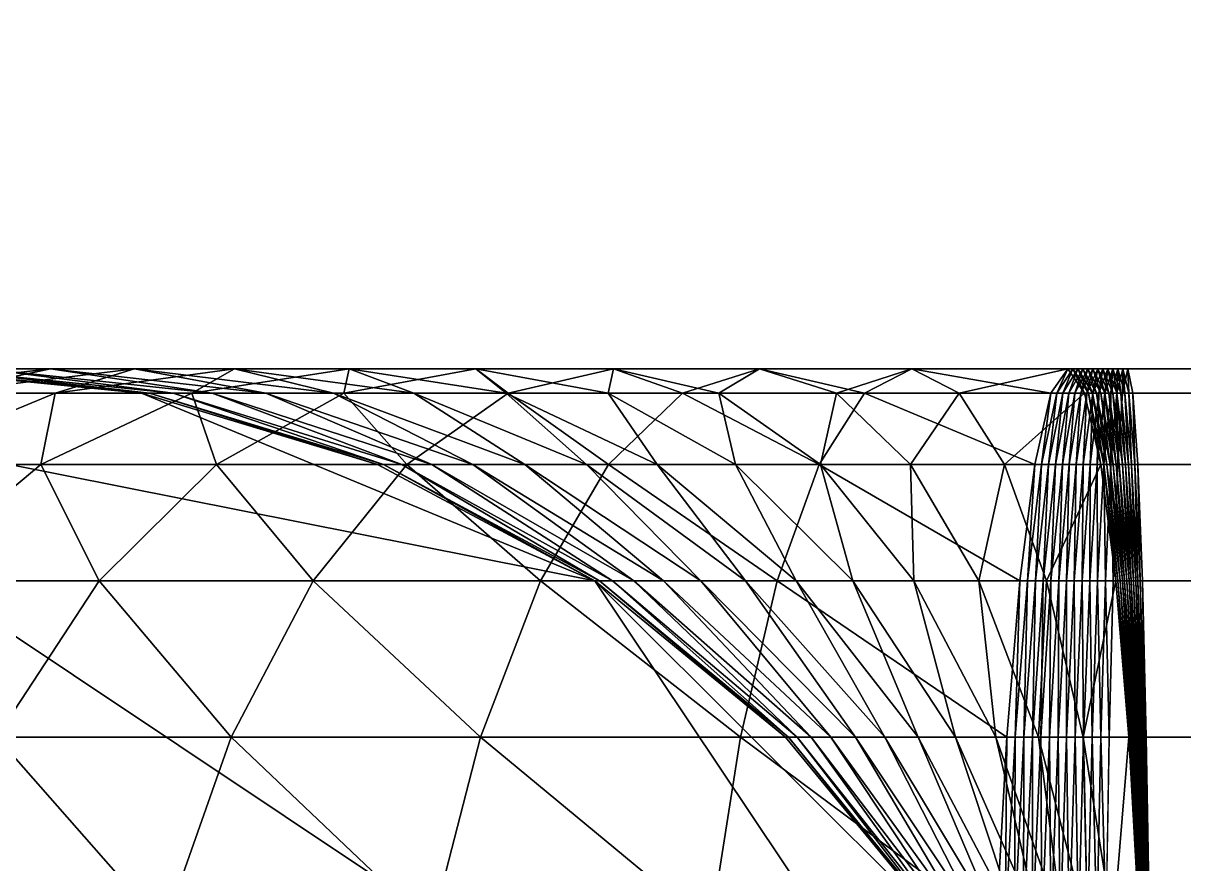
# Model space of a CAD drawing. Extents: x -0.52 to 0.91, y -0.5 to 0.5.
# Drawn here: x -0.44748 to -0.42441, y 0.01516 to 0.03187 of the extents above; entities that cross this region are included whole.
import ezdxf

# ---------------------------------------------------------------- set-up
doc = ezdxf.new("R2010")
doc.units = 0

msp = doc.modelspace()

# ---------------------------------------------------------------- linework, layer by layer
for points in [[(-0.5, 0.5), (0.5, 0.5), (0.5, -0.5)], [(-0.5, 0.5), (0.5, -0.5), (-0.5, -0.5)], [(0.5, 0.5), (-0.5, 0.5), (-0.5, -0.5)], [(0.5, 0.5), (-0.5, -0.5), (0.5, -0.5)], [(-0.5, 0.5, 1.96), (0.5, 0.5, 1.96), (0.5, -0.5, 1.96)], [(-0.5, 0.5, 1.96), (0.5, -0.5, 1.96), (-0.5, -0.5, 1.96)], [(0.5, 0.5, 2), (-0.5, 0.5, 2), (-0.5, -0.5, 2)], [(0.5, 0.5, 2), (-0.5, -0.5, 2), (0.5, -0.5, 2)], [(-0.454877, 0.02452, 0.1), (-0.45, 0.025, 0.1), (-0.445123, 0.02452, 0.1)], [(-0.448258, 0.025, 1.909169), (-0.451209, 0.02452, 1.914343), (-0.446931, 0.025, 1.912002)], [(-0.446931, 0.025, 1.912002), (-0.451209, 0.02452, 1.914343), (-0.449213, 0.02452, 1.917503)], [(-0.45, 0.025, 0.1), (-0.45, 0.025, 1.9), (-0.445123, 0.02452, 1.9)], [(-0.45, 0.025, 0.1), (-0.445123, 0.02452, 1.9), (-0.445123, 0.02452, 0.1)], [(-0.445123, 0.02452, 1.9), (-0.45, 0.025, 1.9), (-0.449804, 0.025, 1.903121)], [(-0.445123, 0.02452, 1.9), (-0.449804, 0.025, 1.903121), (-0.444965, 0.02452, 1.902512)], [(-0.444965, 0.02452, 1.902512), (-0.449804, 0.025, 1.903121), (-0.449221, 0.025, 1.906194)], [(-0.444965, 0.02452, 1.902512), (-0.449221, 0.025, 1.906194), (-0.444495, 0.02452, 1.904985)], [(-0.444495, 0.02452, 1.904985), (-0.449221, 0.025, 1.906194), (-0.448258, 0.025, 1.909169)], [(-0.446931, 0.025, 1.912002), (-0.449213, 0.02452, 1.917503), (-0.445261, 0.025, 1.914646)], [(-0.445261, 0.025, 1.914646), (-0.449213, 0.02452, 1.917503), (-0.446839, 0.02452, 1.920389)], [(-0.444495, 0.02452, 1.904985), (-0.448258, 0.025, 1.909169), (-0.44372, 0.02452, 1.907381)], [(-0.44372, 0.02452, 1.907381), (-0.448258, 0.025, 1.909169), (-0.446931, 0.025, 1.912002)], [(-0.44372, 0.02452, 1.907381), (-0.446931, 0.025, 1.912002), (-0.442652, 0.02452, 1.90966)], [(-0.442652, 0.02452, 1.90966), (-0.446931, 0.025, 1.912002), (-0.445261, 0.025, 1.914646)], [(-0.445261, 0.025, 1.914646), (-0.446839, 0.02452, 1.920389), (-0.443274, 0.025, 1.917061)], [(-0.443274, 0.025, 1.917061), (-0.446839, 0.02452, 1.920389), (-0.444122, 0.02452, 1.922956)], [(-0.442652, 0.02452, 1.90966), (-0.445261, 0.025, 1.914646), (-0.441308, 0.02452, 1.911788)], [(-0.441308, 0.02452, 1.911788), (-0.445261, 0.025, 1.914646), (-0.443274, 0.025, 1.917061)], [(-0.443274, 0.025, 1.917061), (-0.444122, 0.02452, 1.922956), (-0.441, 0.025, 1.919209)], [(-0.441, 0.025, 1.919209), (-0.444122, 0.02452, 1.922956), (-0.441106, 0.02452, 1.925164)], [(-0.441308, 0.02452, 1.911788), (-0.443274, 0.025, 1.917061), (-0.439709, 0.02452, 1.913733)], [(-0.439709, 0.02452, 1.913733), (-0.443274, 0.025, 1.917061), (-0.441, 0.025, 1.919209)], [(-0.441, 0.025, 1.919209), (-0.441106, 0.02452, 1.925164), (-0.438477, 0.025, 1.921056)], [(-0.438477, 0.025, 1.921056), (-0.441106, 0.02452, 1.925164), (-0.437838, 0.02452, 1.926978)], [(-0.439709, 0.02452, 1.913733), (-0.441, 0.025, 1.919209), (-0.437879, 0.02452, 1.915462)], [(-0.437879, 0.02452, 1.915462), (-0.441, 0.025, 1.919209), (-0.438477, 0.025, 1.921056)], [(-0.437879, 0.02452, 1.915462), (-0.438477, 0.025, 1.921056), (-0.435848, 0.02452, 1.916949)], [(-0.438477, 0.025, 1.921056), (-0.437838, 0.02452, 1.926978), (-0.435742, 0.025, 1.922574)], [(-0.435848, 0.02452, 1.916949), (-0.438477, 0.025, 1.921056), (-0.435742, 0.025, 1.922574)], [(-0.435742, 0.025, 1.922574), (-0.437838, 0.02452, 1.926978), (-0.434369, 0.02452, 1.92837)], [(-0.435848, 0.02452, 1.916949), (-0.435742, 0.025, 1.922574), (-0.433647, 0.02452, 1.91817)], [(-0.435742, 0.025, 1.922574), (-0.434369, 0.02452, 1.92837), (-0.43284, 0.025, 1.923739)], [(-0.433647, 0.02452, 1.91817), (-0.435742, 0.025, 1.922574), (-0.43284, 0.025, 1.923739)], [(-0.43284, 0.025, 1.923739), (-0.434369, 0.02452, 1.92837), (-0.430754, 0.02452, 1.929318)], [(-0.433647, 0.02452, 1.91817), (-0.43284, 0.025, 1.923739), (-0.43131, 0.02452, 1.919108)], [(-0.43131, 0.02452, 1.919108), (-0.43284, 0.025, 1.923739), (-0.429815, 0.025, 1.924532)], [(-0.43284, 0.025, 1.923739), (-0.430754, 0.02452, 1.929318), (-0.429815, 0.025, 1.924532)], [(-0.43131, 0.02452, 1.919108), (-0.429815, 0.025, 1.924532), (-0.428875, 0.02452, 1.919746)], [(-0.429815, 0.025, 1.924532), (-0.430754, 0.02452, 1.929318), (-0.427048, 0.02452, 1.929807)], [(-0.428875, 0.02452, 1.919746), (-0.429815, 0.025, 1.924532), (-0.426714, 0.025, 1.924941)], [(-0.429815, 0.025, 1.924532), (-0.427048, 0.02452, 1.929807), (-0.426714, 0.025, 1.924941)], [(-0.428875, 0.02452, 1.919746), (-0.426714, 0.025, 1.924941), (-0.42638, 0.02452, 1.920076)], [(-0.426714, 0.025, 1.924941), (-0.427048, 0.02452, 1.929807), (-0.42693, 0.02452, 1.929815)], [(-0.426714, 0.025, 1.924941), (-0.42693, 0.02452, 1.929815), (-0.426615, 0.025, 1.924948)], [(-0.426615, 0.025, 1.924948), (-0.42693, 0.02452, 1.929815), (-0.426811, 0.02452, 1.929822)], [(-0.426615, 0.025, 1.924948), (-0.426811, 0.02452, 1.929822), (-0.426515, 0.025, 1.924954)], [(-0.426515, 0.025, 1.924954), (-0.426811, 0.02452, 1.929822), (-0.426692, 0.02452, 1.929829)], [(-0.42638, 0.02452, 1.920076), (-0.426714, 0.025, 1.924941), (-0.426615, 0.025, 1.924948)], [(-0.426515, 0.025, 1.924954), (-0.426692, 0.02452, 1.929829), (-0.426416, 0.025, 1.92496)], [(-0.426416, 0.025, 1.92496), (-0.426692, 0.02452, 1.929829), (-0.426573, 0.02452, 1.929836)], [(-0.42638, 0.02452, 1.920076), (-0.426615, 0.025, 1.924948), (-0.4263, 0.02452, 1.920081)], [(-0.4263, 0.02452, 1.920081), (-0.426615, 0.025, 1.924948), (-0.426515, 0.025, 1.924954)], [(-0.426416, 0.025, 1.92496), (-0.426573, 0.02452, 1.929836), (-0.426317, 0.025, 1.924966)], [(-0.426317, 0.025, 1.924966), (-0.426573, 0.02452, 1.929836), (-0.426455, 0.02452, 1.929842)], [(-0.4263, 0.02452, 1.920081), (-0.426515, 0.025, 1.924954), (-0.42622, 0.02452, 1.920086)], [(-0.42622, 0.02452, 1.920086), (-0.426515, 0.025, 1.924954), (-0.426416, 0.025, 1.92496)], [(-0.426317, 0.025, 1.924966), (-0.426455, 0.02452, 1.929842), (-0.426217, 0.025, 1.924971)], [(-0.426217, 0.025, 1.924971), (-0.426455, 0.02452, 1.929842), (-0.426336, 0.02452, 1.929847)], [(-0.42622, 0.02452, 1.920086), (-0.426416, 0.025, 1.92496), (-0.42614, 0.02452, 1.920091)], [(-0.42614, 0.02452, 1.920091), (-0.426416, 0.025, 1.92496), (-0.426317, 0.025, 1.924966)], [(-0.426217, 0.025, 1.924971), (-0.426336, 0.02452, 1.929847), (-0.426118, 0.025, 1.924975)], [(-0.426118, 0.025, 1.924975), (-0.426336, 0.02452, 1.929847), (-0.426217, 0.02452, 1.929852)], [(-0.42614, 0.02452, 1.920091), (-0.426317, 0.025, 1.924966), (-0.42606, 0.02452, 1.920095)], [(-0.42606, 0.02452, 1.920095), (-0.426317, 0.025, 1.924966), (-0.426217, 0.025, 1.924971)], [(-0.42606, 0.02452, 1.920095), (-0.426217, 0.025, 1.924971), (-0.42598, 0.02452, 1.920099)], [(-0.42598, 0.02452, 1.920099), (-0.426217, 0.025, 1.924971), (-0.426118, 0.025, 1.924975)], [(-0.426118, 0.025, 1.924975), (-0.426217, 0.02452, 1.929852), (-0.426018, 0.025, 1.924979)], [(-0.426018, 0.025, 1.924979), (-0.426217, 0.02452, 1.929852), (-0.426098, 0.02452, 1.929857)], [(-0.42598, 0.02452, 1.920099), (-0.426118, 0.025, 1.924975), (-0.4259, 0.02452, 1.920103)], [(-0.4259, 0.02452, 1.920103), (-0.426118, 0.025, 1.924975), (-0.426018, 0.025, 1.924979)], [(-0.425919, 0.025, 1.924983), (-0.426098, 0.02452, 1.929857), (-0.425979, 0.02452, 1.929861)], [(-0.426018, 0.025, 1.924979), (-0.426098, 0.02452, 1.929857), (-0.425919, 0.025, 1.924983)], [(-0.4259, 0.02452, 1.920103), (-0.426018, 0.025, 1.924979), (-0.42582, 0.02452, 1.920106)], [(-0.42582, 0.02452, 1.920106), (-0.426018, 0.025, 1.924979), (-0.425919, 0.025, 1.924983)], [(-0.425919, 0.025, 1.924983), (-0.425979, 0.02452, 1.929861), (-0.425819, 0.025, 1.924987)], [(-0.425819, 0.025, 1.924987), (-0.425979, 0.02452, 1.929861), (-0.42586, 0.02452, 1.929864)], [(-0.42582, 0.02452, 1.920106), (-0.425919, 0.025, 1.924983), (-0.42574, 0.02452, 1.920109)], [(-0.42574, 0.02452, 1.920109), (-0.425919, 0.025, 1.924983), (-0.425819, 0.025, 1.924987)], [(-0.425819, 0.025, 1.924987), (-0.42586, 0.02452, 1.929864), (-0.42572, 0.025, 1.92499)], [(-0.42572, 0.025, 1.92499), (-0.42586, 0.02452, 1.929864), (-0.425741, 0.02452, 1.929868)], [(-0.42574, 0.02452, 1.920109), (-0.425819, 0.025, 1.924987), (-0.42566, 0.02452, 1.920112)], [(-0.42566, 0.02452, 1.920112), (-0.425819, 0.025, 1.924987), (-0.42572, 0.025, 1.92499)], [(-0.42572, 0.025, 1.92499), (-0.425741, 0.02452, 1.929868), (-0.42562, 0.025, 1.924993)], [(-0.42562, 0.025, 1.924993), (-0.425741, 0.02452, 1.929868), (-0.425623, 0.02452, 1.92987)], [(-0.42566, 0.02452, 1.920112), (-0.42572, 0.025, 1.92499), (-0.425579, 0.02452, 1.920115)], [(-0.425579, 0.02452, 1.920115), (-0.42572, 0.025, 1.92499), (-0.42562, 0.025, 1.924993)], [(-0.42562, 0.025, 1.924993), (-0.425623, 0.02452, 1.92987), (-0.425521, 0.025, 1.924995)], [(-0.425521, 0.025, 1.924995), (-0.425623, 0.02452, 1.92987), (0.445929, 0.02452, 1.92987)], [(-0.425499, 0.02452, 1.920117), (-0.42562, 0.025, 1.924993), (-0.425521, 0.025, 1.924995)], [(-0.425579, 0.02452, 1.920115), (-0.42562, 0.025, 1.924993), (-0.425499, 0.02452, 1.920117)], [(-0.425499, 0.02452, 1.920117), (-0.425521, 0.025, 1.924995), (-0.425419, 0.02452, 1.920119)], [(-0.425521, 0.025, 1.924995), (0.445929, 0.02452, 1.92987), (0.44603, 0.025, 1.924995)], [(-0.425419, 0.02452, 1.920119), (-0.425521, 0.025, 1.924995), (0.44603, 0.025, 1.924995)], [(-0.425419, 0.02452, 1.920119), (0.44603, 0.025, 1.924995), (0.446132, 0.02452, 1.920119)], [(-0.445123, -0.02452, 0.1), (-0.47452, -0.004877, 0.1), (-0.454877, 0.02452, 0.1)], [(-0.454877, 0.02452, 0.1), (-0.445123, 0.02452, 0.1), (-0.436111, 0.020787, 0.1)], [(-0.454877, 0.02452, 0.1), (-0.436111, 0.020787, 0.1), (-0.42548, 0.004877, 0.1)], [(-0.454877, 0.02452, 0.1), (-0.42548, 0.004877, 0.1), (-0.445123, -0.02452, 0.1)], [(-0.449213, 0.02452, 1.917503), (-0.450267, 0.023097, 1.92359), (-0.446839, 0.02452, 1.920389)], [(-0.446839, 0.02452, 1.920389), (-0.450267, 0.023097, 1.92359), (-0.447124, 0.023097, 1.92656)], [(-0.446839, 0.02452, 1.920389), (-0.447124, 0.023097, 1.92656), (-0.444122, 0.02452, 1.922956)], [(-0.444122, 0.02452, 1.922956), (-0.447124, 0.023097, 1.92656), (-0.443634, 0.023097, 1.929114)], [(-0.445123, 0.02452, 0.1), (-0.445123, 0.02452, 1.9), (-0.440433, 0.023097, 1.9)], [(-0.445123, 0.02452, 0.1), (-0.440433, 0.023097, 1.9), (-0.440433, 0.023097, 0.1)], [(-0.445123, 0.02452, 0.1), (-0.440433, 0.023097, 0.1), (-0.436111, 0.020787, 0.1)], [(-0.440433, 0.023097, 1.9), (-0.445123, 0.02452, 1.9), (-0.444965, 0.02452, 1.902512)], [(-0.440433, 0.023097, 1.9), (-0.444965, 0.02452, 1.902512), (-0.440312, 0.023097, 1.901927)], [(-0.440312, 0.023097, 1.901927), (-0.444965, 0.02452, 1.902512), (-0.444495, 0.02452, 1.904985)], [(-0.440312, 0.023097, 1.901927), (-0.444495, 0.02452, 1.904985), (-0.439952, 0.023097, 1.903824)], [(-0.439952, 0.023097, 1.903824), (-0.444495, 0.02452, 1.904985), (-0.44372, 0.02452, 1.907381)], [(-0.444122, 0.02452, 1.922956), (-0.443634, 0.023097, 1.929114), (-0.441106, 0.02452, 1.925164)], [(-0.439952, 0.023097, 1.903824), (-0.44372, 0.02452, 1.907381), (-0.439357, 0.023097, 1.905661)], [(-0.439357, 0.023097, 1.905661), (-0.44372, 0.02452, 1.907381), (-0.442652, 0.02452, 1.90966)], [(-0.441106, 0.02452, 1.925164), (-0.443634, 0.023097, 1.929114), (-0.439853, 0.023097, 1.931213)], [(-0.439357, 0.023097, 1.905661), (-0.442652, 0.02452, 1.90966), (-0.438538, 0.023097, 1.907409)], [(-0.438538, 0.023097, 1.907409), (-0.442652, 0.02452, 1.90966), (-0.441308, 0.02452, 1.911788)], [(-0.438538, 0.023097, 1.907409), (-0.441308, 0.02452, 1.911788), (-0.437507, 0.023097, 1.909041)], [(-0.437507, 0.023097, 1.909041), (-0.441308, 0.02452, 1.911788), (-0.439709, 0.02452, 1.913733)], [(-0.441106, 0.02452, 1.925164), (-0.439853, 0.023097, 1.931213), (-0.437838, 0.02452, 1.926978)], [(-0.437838, 0.02452, 1.926978), (-0.439853, 0.023097, 1.931213), (-0.43584, 0.023097, 1.932823)], [(-0.437507, 0.023097, 1.909041), (-0.439709, 0.02452, 1.913733), (-0.436281, 0.023097, 1.910532)], [(-0.436281, 0.023097, 1.910532), (-0.439709, 0.02452, 1.913733), (-0.437879, 0.02452, 1.915462)], [(-0.436281, 0.023097, 1.910532), (-0.437879, 0.02452, 1.915462), (-0.434877, 0.023097, 1.911858)], [(-0.434877, 0.023097, 1.911858), (-0.437879, 0.02452, 1.915462), (-0.435848, 0.02452, 1.916949)], [(-0.437838, 0.02452, 1.926978), (-0.43584, 0.023097, 1.932823), (-0.434369, 0.02452, 1.92837)], [(-0.434877, 0.023097, 1.911858), (-0.435848, 0.02452, 1.916949), (-0.433319, 0.023097, 1.912998)], [(-0.433319, 0.023097, 1.912998), (-0.435848, 0.02452, 1.916949), (-0.433647, 0.02452, 1.91817)], [(-0.434369, 0.02452, 1.92837), (-0.43584, 0.023097, 1.932823), (-0.431657, 0.023097, 1.93392)], [(-0.434369, 0.02452, 1.92837), (-0.431657, 0.023097, 1.93392), (-0.430754, 0.02452, 1.929318)], [(-0.433319, 0.023097, 1.912998), (-0.433647, 0.02452, 1.91817), (-0.431631, 0.023097, 1.913936)], [(-0.431631, 0.023097, 1.913936), (-0.433647, 0.02452, 1.91817), (-0.43131, 0.02452, 1.919108)], [(-0.430754, 0.02452, 1.929318), (-0.431657, 0.023097, 1.93392), (-0.42737, 0.023097, 1.934486)], [(-0.431631, 0.023097, 1.913936), (-0.43131, 0.02452, 1.919108), (-0.42984, 0.023097, 1.914654)], [(-0.42984, 0.023097, 1.914654), (-0.43131, 0.02452, 1.919108), (-0.428875, 0.02452, 1.919746)], [(-0.430754, 0.02452, 1.929318), (-0.42737, 0.023097, 1.934486), (-0.427048, 0.02452, 1.929807)], [(-0.42984, 0.023097, 1.914654), (-0.428875, 0.02452, 1.919746), (-0.427972, 0.023097, 1.915144)], [(-0.427972, 0.023097, 1.915144), (-0.428875, 0.02452, 1.919746), (-0.42638, 0.02452, 1.920076)], [(-0.427972, 0.023097, 1.915144), (-0.42638, 0.02452, 1.920076), (-0.426058, 0.023097, 1.915397)], [(-0.427048, 0.02452, 1.929807), (-0.42737, 0.023097, 1.934486), (-0.427233, 0.023097, 1.934495)], [(-0.427048, 0.02452, 1.929807), (-0.427233, 0.023097, 1.934495), (-0.42693, 0.02452, 1.929815)], [(-0.42693, 0.02452, 1.929815), (-0.427233, 0.023097, 1.934495), (-0.427095, 0.023097, 1.934504)], [(-0.42693, 0.02452, 1.929815), (-0.427095, 0.023097, 1.934504), (-0.426811, 0.02452, 1.929822)], [(-0.426811, 0.02452, 1.929822), (-0.427095, 0.023097, 1.934504), (-0.426958, 0.023097, 1.934512)], [(-0.426811, 0.02452, 1.929822), (-0.426958, 0.023097, 1.934512), (-0.426692, 0.02452, 1.929829)], [(-0.426692, 0.02452, 1.929829), (-0.426958, 0.023097, 1.934512), (-0.426821, 0.023097, 1.934519)], [(-0.426692, 0.02452, 1.929829), (-0.426821, 0.023097, 1.934519), (-0.426573, 0.02452, 1.929836)], [(-0.426573, 0.02452, 1.929836), (-0.426821, 0.023097, 1.934519), (-0.426683, 0.023097, 1.934526)], [(-0.426573, 0.02452, 1.929836), (-0.426683, 0.023097, 1.934526), (-0.426455, 0.02452, 1.929842)], [(-0.426455, 0.02452, 1.929842), (-0.426683, 0.023097, 1.934526), (-0.426546, 0.023097, 1.934533)], [(-0.426455, 0.02452, 1.929842), (-0.426546, 0.023097, 1.934533), (-0.426336, 0.02452, 1.929847)], [(-0.426336, 0.02452, 1.929847), (-0.426546, 0.023097, 1.934533), (-0.426408, 0.023097, 1.934539)], [(-0.426336, 0.02452, 1.929847), (-0.426408, 0.023097, 1.934539), (-0.426217, 0.02452, 1.929852)], [(-0.426217, 0.02452, 1.929852), (-0.426408, 0.023097, 1.934539), (-0.426271, 0.023097, 1.934544)], [(-0.426058, 0.023097, 1.915397), (-0.42638, 0.02452, 1.920076), (-0.4263, 0.02452, 1.920081)], [(-0.426058, 0.023097, 1.915397), (-0.4263, 0.02452, 1.920081), (-0.425997, 0.023097, 1.915401)], [(-0.425997, 0.023097, 1.915401), (-0.4263, 0.02452, 1.920081), (-0.42622, 0.02452, 1.920086)], [(-0.426217, 0.02452, 1.929852), (-0.426271, 0.023097, 1.934544), (-0.426098, 0.02452, 1.929857)], [(-0.426098, 0.02452, 1.929857), (-0.426271, 0.023097, 1.934544), (-0.426133, 0.023097, 1.934549)], [(-0.425997, 0.023097, 1.915401), (-0.42622, 0.02452, 1.920086), (-0.425935, 0.023097, 1.915405)], [(-0.425935, 0.023097, 1.915405), (-0.42622, 0.02452, 1.920086), (-0.42614, 0.02452, 1.920091)], [(-0.425935, 0.023097, 1.915405), (-0.42614, 0.02452, 1.920091), (-0.425874, 0.023097, 1.915408)], [(-0.425874, 0.023097, 1.915408), (-0.42614, 0.02452, 1.920091), (-0.42606, 0.02452, 1.920095)], [(-0.426098, 0.02452, 1.929857), (-0.426133, 0.023097, 1.934549), (-0.425979, 0.02452, 1.929861)], [(-0.425979, 0.02452, 1.929861), (-0.426133, 0.023097, 1.934549), (-0.425995, 0.023097, 1.934553)], [(-0.425874, 0.023097, 1.915408), (-0.42606, 0.02452, 1.920095), (-0.425813, 0.023097, 1.915411)], [(-0.425813, 0.023097, 1.915411), (-0.42606, 0.02452, 1.920095), (-0.42598, 0.02452, 1.920099)], [(-0.425979, 0.02452, 1.929861), (-0.425995, 0.023097, 1.934553), (-0.42586, 0.02452, 1.929864)], [(-0.42586, 0.02452, 1.929864), (-0.425995, 0.023097, 1.934553), (-0.425858, 0.023097, 1.934556)], [(-0.425813, 0.023097, 1.915411), (-0.42598, 0.02452, 1.920099), (-0.425751, 0.023097, 1.915415)], [(-0.425751, 0.023097, 1.915415), (-0.42598, 0.02452, 1.920099), (-0.4259, 0.02452, 1.920103)], [(-0.425751, 0.023097, 1.915415), (-0.4259, 0.02452, 1.920103), (-0.42569, 0.023097, 1.915417)], [(-0.42569, 0.023097, 1.915417), (-0.4259, 0.02452, 1.920103), (-0.42582, 0.02452, 1.920106)], [(-0.42586, 0.02452, 1.929864), (-0.425858, 0.023097, 1.934556), (-0.425741, 0.02452, 1.929868)], [(-0.425741, 0.02452, 1.929868), (-0.425858, 0.023097, 1.934556), (-0.42572, 0.023097, 1.93456)], [(-0.42569, 0.023097, 1.915417), (-0.42582, 0.02452, 1.920106), (-0.425629, 0.023097, 1.91542)], [(-0.425629, 0.023097, 1.91542), (-0.42582, 0.02452, 1.920106), (-0.42574, 0.02452, 1.920109)], [(-0.425741, 0.02452, 1.929868), (-0.42572, 0.023097, 1.93456), (-0.425623, 0.02452, 1.92987)], [(-0.425629, 0.023097, 1.91542), (-0.42574, 0.02452, 1.920109), (-0.425567, 0.023097, 1.915422)], [(-0.425567, 0.023097, 1.915422), (-0.42574, 0.02452, 1.920109), (-0.42566, 0.02452, 1.920112)], [(-0.425623, 0.02452, 1.92987), (-0.42572, 0.023097, 1.93456), (0.445831, 0.023097, 1.93456)], [(-0.425567, 0.023097, 1.915422), (-0.42566, 0.02452, 1.920112), (-0.425506, 0.023097, 1.915424)], [(-0.425506, 0.023097, 1.915424), (-0.42566, 0.02452, 1.920112), (-0.425579, 0.02452, 1.920115)], [(-0.425623, 0.02452, 1.92987), (0.445831, 0.023097, 1.93456), (0.445929, 0.02452, 1.92987)], [(-0.425506, 0.023097, 1.915424), (-0.425579, 0.02452, 1.920115), (-0.425444, 0.023097, 1.915426)], [(-0.425444, 0.023097, 1.915426), (-0.425579, 0.02452, 1.920115), (-0.425499, 0.02452, 1.920117)], [(-0.425444, 0.023097, 1.915426), (-0.425499, 0.02452, 1.920117), (-0.425383, 0.023097, 1.915428)], [(-0.425383, 0.023097, 1.915428), (-0.425499, 0.02452, 1.920117), (-0.425419, 0.02452, 1.920119)], [(-0.425321, 0.023097, 1.915429), (-0.425419, 0.02452, 1.920119), (0.446132, 0.02452, 1.920119)], [(-0.425383, 0.023097, 1.915428), (-0.425419, 0.02452, 1.920119), (-0.425321, 0.023097, 1.915429)], [(-0.425321, 0.023097, 1.915429), (0.446132, 0.02452, 1.920119), (0.44623, 0.023097, 1.915429)], [(-0.450267, 0.023097, 1.92359), (-0.44989, 0.020787, 1.929881), (-0.447124, 0.023097, 1.92656)], [(-0.447124, 0.023097, 1.92656), (-0.44989, 0.020787, 1.929881), (-0.445964, 0.020787, 1.932755)], [(-0.447124, 0.023097, 1.92656), (-0.445964, 0.020787, 1.932755), (-0.443634, 0.023097, 1.929114)], [(-0.443634, 0.023097, 1.929114), (-0.445964, 0.020787, 1.932755), (-0.441711, 0.020787, 1.935116)], [(-0.443634, 0.023097, 1.929114), (-0.441711, 0.020787, 1.935116), (-0.439853, 0.023097, 1.931213)], [(-0.439853, 0.023097, 1.931213), (-0.441711, 0.020787, 1.935116), (-0.437196, 0.020787, 1.936928)], [(-0.440433, 0.023097, 0.1), (-0.440433, 0.023097, 1.9), (-0.436111, 0.020787, 1.9)], [(-0.440433, 0.023097, 0.1), (-0.436111, 0.020787, 1.9), (-0.436111, 0.020787, 0.1)], [(-0.436111, 0.020787, 1.9), (-0.440433, 0.023097, 1.9), (-0.440312, 0.023097, 1.901927)], [(-0.436111, 0.020787, 1.9), (-0.440312, 0.023097, 1.901927), (-0.436024, 0.020787, 1.901387)], [(-0.436024, 0.020787, 1.901387), (-0.440312, 0.023097, 1.901927), (-0.439952, 0.023097, 1.903824)], [(-0.436024, 0.020787, 1.901387), (-0.439952, 0.023097, 1.903824), (-0.435764, 0.020787, 1.902753)], [(-0.435764, 0.020787, 1.902753), (-0.439952, 0.023097, 1.903824), (-0.439357, 0.023097, 1.905661)], [(-0.439853, 0.023097, 1.931213), (-0.437196, 0.020787, 1.936928), (-0.43584, 0.023097, 1.932823)], [(-0.435764, 0.020787, 1.902753), (-0.439357, 0.023097, 1.905661), (-0.435336, 0.020787, 1.904075)], [(-0.435336, 0.020787, 1.904075), (-0.439357, 0.023097, 1.905661), (-0.438538, 0.023097, 1.907409)], [(-0.435336, 0.020787, 1.904075), (-0.438538, 0.023097, 1.907409), (-0.434747, 0.020787, 1.905334)], [(-0.434747, 0.020787, 1.905334), (-0.438538, 0.023097, 1.907409), (-0.437507, 0.023097, 1.909041)], [(-0.434747, 0.020787, 1.905334), (-0.437507, 0.023097, 1.909041), (-0.434004, 0.020787, 1.906509)], [(-0.434004, 0.020787, 1.906509), (-0.437507, 0.023097, 1.909041), (-0.436281, 0.023097, 1.910532)], [(-0.43584, 0.023097, 1.932823), (-0.437196, 0.020787, 1.936928), (-0.43249, 0.020787, 1.938161)], [(-0.434004, 0.020787, 1.906509), (-0.436281, 0.023097, 1.910532), (-0.433121, 0.020787, 1.907583)], [(-0.433121, 0.020787, 1.907583), (-0.436281, 0.023097, 1.910532), (-0.434877, 0.023097, 1.911858)], [(-0.43584, 0.023097, 1.932823), (-0.43249, 0.020787, 1.938161), (-0.431657, 0.023097, 1.93392)], [(-0.433121, 0.020787, 1.907583), (-0.434877, 0.023097, 1.911858), (-0.432111, 0.020787, 1.908537)], [(-0.432111, 0.020787, 1.908537), (-0.434877, 0.023097, 1.911858), (-0.433319, 0.023097, 1.912998)], [(-0.432111, 0.020787, 1.908537), (-0.433319, 0.023097, 1.912998), (-0.430989, 0.020787, 1.909358)], [(-0.430989, 0.020787, 1.909358), (-0.433319, 0.023097, 1.912998), (-0.431631, 0.023097, 1.913936)], [(-0.431657, 0.023097, 1.93392), (-0.43249, 0.020787, 1.938161), (-0.427667, 0.020787, 1.938798)], [(-0.431657, 0.023097, 1.93392), (-0.427667, 0.020787, 1.938798), (-0.42737, 0.023097, 1.934486)], [(-0.430989, 0.020787, 1.909358), (-0.431631, 0.023097, 1.913936), (-0.429774, 0.020787, 1.910033)], [(-0.429774, 0.020787, 1.910033), (-0.431631, 0.023097, 1.913936), (-0.42984, 0.023097, 1.914654)], [(-0.429774, 0.020787, 1.910033), (-0.42984, 0.023097, 1.914654), (-0.428484, 0.020787, 1.91055)], [(-0.428484, 0.020787, 1.91055), (-0.42984, 0.023097, 1.914654), (-0.427972, 0.023097, 1.915144)], [(-0.428484, 0.020787, 1.91055), (-0.427972, 0.023097, 1.915144), (-0.427139, 0.020787, 1.910903)], [(-0.427139, 0.020787, 1.910903), (-0.427972, 0.023097, 1.915144), (-0.426058, 0.023097, 1.915397)], [(-0.42737, 0.023097, 1.934486), (-0.427667, 0.020787, 1.938798), (-0.427512, 0.020787, 1.938808)], [(-0.42737, 0.023097, 1.934486), (-0.427512, 0.020787, 1.938808), (-0.427233, 0.023097, 1.934495)], [(-0.427233, 0.023097, 1.934495), (-0.427512, 0.020787, 1.938808), (-0.427358, 0.020787, 1.938818)], [(-0.427233, 0.023097, 1.934495), (-0.427358, 0.020787, 1.938818), (-0.427095, 0.023097, 1.934504)], [(-0.427095, 0.023097, 1.934504), (-0.427358, 0.020787, 1.938818), (-0.427203, 0.020787, 1.938827)], [(-0.427095, 0.023097, 1.934504), (-0.427203, 0.020787, 1.938827), (-0.426958, 0.023097, 1.934512)], [(-0.426958, 0.023097, 1.934512), (-0.427203, 0.020787, 1.938827), (-0.427048, 0.020787, 1.938835)], [(-0.427139, 0.020787, 1.910903), (-0.426058, 0.023097, 1.915397), (-0.425761, 0.020787, 1.911085)], [(-0.426958, 0.023097, 1.934512), (-0.427048, 0.020787, 1.938835), (-0.426821, 0.023097, 1.934519)], [(-0.426821, 0.023097, 1.934519), (-0.427048, 0.020787, 1.938835), (-0.426894, 0.020787, 1.938843)], [(-0.426821, 0.023097, 1.934519), (-0.426894, 0.020787, 1.938843), (-0.426683, 0.023097, 1.934526)], [(-0.426683, 0.023097, 1.934526), (-0.426894, 0.020787, 1.938843), (-0.426739, 0.020787, 1.938851)], [(-0.426683, 0.023097, 1.934526), (-0.426739, 0.020787, 1.938851), (-0.426546, 0.023097, 1.934533)], [(-0.426546, 0.023097, 1.934533), (-0.426739, 0.020787, 1.938851), (-0.426584, 0.020787, 1.938857)], [(-0.426546, 0.023097, 1.934533), (-0.426584, 0.020787, 1.938857), (-0.426408, 0.023097, 1.934539)], [(-0.426408, 0.023097, 1.934539), (-0.426584, 0.020787, 1.938857), (-0.42643, 0.020787, 1.938863)], [(-0.426408, 0.023097, 1.934539), (-0.42643, 0.020787, 1.938863), (-0.426271, 0.023097, 1.934544)], [(-0.426271, 0.023097, 1.934544), (-0.42643, 0.020787, 1.938863), (-0.426275, 0.020787, 1.938869)], [(-0.426271, 0.023097, 1.934544), (-0.426275, 0.020787, 1.938869), (-0.426133, 0.023097, 1.934549)], [(-0.426133, 0.023097, 1.934549), (-0.426275, 0.020787, 1.938869), (-0.42612, 0.020787, 1.938874)], [(-0.426133, 0.023097, 1.934549), (-0.42612, 0.020787, 1.938874), (-0.425995, 0.023097, 1.934553)], [(-0.425995, 0.023097, 1.934553), (-0.42612, 0.020787, 1.938874), (-0.425965, 0.020787, 1.938878)], [(-0.425761, 0.020787, 1.911085), (-0.426058, 0.023097, 1.915397), (-0.425997, 0.023097, 1.915401)], [(-0.425761, 0.020787, 1.911085), (-0.425997, 0.023097, 1.915401), (-0.425717, 0.020787, 1.911088)], [(-0.425717, 0.020787, 1.911088), (-0.425997, 0.023097, 1.915401), (-0.425935, 0.023097, 1.915405)], [(-0.425995, 0.023097, 1.934553), (-0.425965, 0.020787, 1.938878), (-0.425858, 0.023097, 1.934556)], [(-0.425858, 0.023097, 1.934556), (-0.425965, 0.020787, 1.938878), (-0.425811, 0.020787, 1.938881)], [(-0.425717, 0.020787, 1.911088), (-0.425935, 0.023097, 1.915405), (-0.425673, 0.020787, 1.911091)], [(-0.425673, 0.020787, 1.911091), (-0.425935, 0.023097, 1.915405), (-0.425874, 0.023097, 1.915408)], [(-0.425673, 0.020787, 1.911091), (-0.425874, 0.023097, 1.915408), (-0.425629, 0.020787, 1.911093)], [(-0.425629, 0.020787, 1.911093), (-0.425874, 0.023097, 1.915408), (-0.425813, 0.023097, 1.915411)], [(-0.425858, 0.023097, 1.934556), (-0.425811, 0.020787, 1.938881), (-0.42572, 0.023097, 1.93456)], [(-0.425629, 0.020787, 1.911093), (-0.425813, 0.023097, 1.915411), (-0.425585, 0.020787, 1.911096)], [(-0.425585, 0.020787, 1.911096), (-0.425813, 0.023097, 1.915411), (-0.425751, 0.023097, 1.915415)], [(-0.42572, 0.023097, 1.93456), (-0.425811, 0.020787, 1.938881), (0.445741, 0.020787, 1.938881)], [(-0.425585, 0.020787, 1.911096), (-0.425751, 0.023097, 1.915415), (-0.425541, 0.020787, 1.911098)], [(-0.425541, 0.020787, 1.911098), (-0.425751, 0.023097, 1.915415), (-0.42569, 0.023097, 1.915417)], [(-0.42572, 0.023097, 1.93456), (0.445741, 0.020787, 1.938881), (0.445831, 0.023097, 1.93456)], [(-0.425541, 0.020787, 1.911098), (-0.42569, 0.023097, 1.915417), (-0.425496, 0.020787, 1.9111)], [(-0.425496, 0.020787, 1.9111), (-0.42569, 0.023097, 1.915417), (-0.425629, 0.023097, 1.91542)], [(-0.425496, 0.020787, 1.9111), (-0.425629, 0.023097, 1.91542), (-0.425452, 0.020787, 1.911102)], [(-0.425452, 0.020787, 1.911102), (-0.425629, 0.023097, 1.91542), (-0.425567, 0.023097, 1.915422)], [(-0.425452, 0.020787, 1.911102), (-0.425567, 0.023097, 1.915422), (-0.425408, 0.020787, 1.911103)], [(-0.425408, 0.020787, 1.911103), (-0.425567, 0.023097, 1.915422), (-0.425506, 0.023097, 1.915424)], [(-0.425408, 0.020787, 1.911103), (-0.425506, 0.023097, 1.915424), (-0.425364, 0.020787, 1.911105)], [(-0.425364, 0.020787, 1.911105), (-0.425506, 0.023097, 1.915424), (-0.425444, 0.023097, 1.915426)], [(-0.425364, 0.020787, 1.911105), (-0.425444, 0.023097, 1.915426), (-0.42532, 0.020787, 1.911106)], [(-0.42532, 0.020787, 1.911106), (-0.425444, 0.023097, 1.915426), (-0.425383, 0.023097, 1.915428)], [(-0.42532, 0.020787, 1.911106), (-0.425383, 0.023097, 1.915428), (-0.425275, 0.020787, 1.911108)], [(-0.425275, 0.020787, 1.911108), (-0.425383, 0.023097, 1.915428), (-0.425321, 0.023097, 1.915429)], [(-0.425275, 0.020787, 1.911108), (-0.425321, 0.023097, 1.915429), (-0.425231, 0.020787, 1.911109)], [(-0.425231, 0.020787, 1.911109), (-0.425321, 0.023097, 1.915429), (0.44623, 0.023097, 1.915429)], [(-0.425231, 0.020787, 1.911109), (0.44623, 0.023097, 1.915429), (0.44632, 0.020787, 1.911109)], [(-0.44989, 0.020787, 1.929881), (-0.448007, 0.017678, 1.935946), (-0.445964, 0.020787, 1.932755)], [(-0.445964, 0.020787, 1.932755), (-0.448007, 0.017678, 1.935946), (-0.443339, 0.017678, 1.938537)], [(-0.445964, 0.020787, 1.932755), (-0.443339, 0.017678, 1.938537), (-0.441711, 0.020787, 1.935116)], [(-0.441711, 0.020787, 1.935116), (-0.443339, 0.017678, 1.938537), (-0.438384, 0.017678, 1.940525)], [(-0.441711, 0.020787, 1.935116), (-0.438384, 0.017678, 1.940525), (-0.437196, 0.020787, 1.936928)], [(-0.437196, 0.020787, 1.936928), (-0.438384, 0.017678, 1.940525), (-0.433219, 0.017678, 1.941879)], [(-0.437196, 0.020787, 1.936928), (-0.433219, 0.017678, 1.941879), (-0.43249, 0.020787, 1.938161)], [(-0.436111, 0.020787, 0.1), (-0.436111, 0.020787, 1.9), (-0.432322, 0.017678, 1.9)], [(-0.436111, 0.020787, 0.1), (-0.432322, 0.017678, 1.9), (-0.432322, 0.017678, 0.1)], [(-0.436111, 0.020787, 0.1), (-0.432322, 0.017678, 0.1), (-0.429213, 0.013889, 0.1)], [(-0.436111, 0.020787, 0.1), (-0.429213, 0.013889, 0.1), (-0.42548, 0.004877, 0.1)], [(-0.432322, 0.017678, 1.9), (-0.436111, 0.020787, 1.9), (-0.436024, 0.020787, 1.901387)], [(-0.432322, 0.017678, 1.9), (-0.436024, 0.020787, 1.901387), (-0.432265, 0.017678, 1.900914)], [(-0.432265, 0.017678, 1.900914), (-0.436024, 0.020787, 1.901387), (-0.435764, 0.020787, 1.902753)], [(-0.432265, 0.017678, 1.900914), (-0.435764, 0.020787, 1.902753), (-0.432094, 0.017678, 1.901814)], [(-0.432094, 0.017678, 1.901814), (-0.435764, 0.020787, 1.902753), (-0.435336, 0.020787, 1.904075)], [(-0.432094, 0.017678, 1.901814), (-0.435336, 0.020787, 1.904075), (-0.431812, 0.017678, 1.902686)], [(-0.431812, 0.017678, 1.902686), (-0.435336, 0.020787, 1.904075), (-0.434747, 0.020787, 1.905334)], [(-0.431812, 0.017678, 1.902686), (-0.434747, 0.020787, 1.905334), (-0.431423, 0.017678, 1.903515)], [(-0.431423, 0.017678, 1.903515), (-0.434747, 0.020787, 1.905334), (-0.434004, 0.020787, 1.906509)], [(-0.431423, 0.017678, 1.903515), (-0.434004, 0.020787, 1.906509), (-0.430934, 0.017678, 1.90429)], [(-0.430934, 0.017678, 1.90429), (-0.434004, 0.020787, 1.906509), (-0.433121, 0.020787, 1.907583)], [(-0.43249, 0.020787, 1.938161), (-0.433219, 0.017678, 1.941879), (-0.427926, 0.017678, 1.942577)], [(-0.430934, 0.017678, 1.90429), (-0.433121, 0.020787, 1.907583), (-0.430352, 0.017678, 1.904997)], [(-0.430352, 0.017678, 1.904997), (-0.433121, 0.020787, 1.907583), (-0.432111, 0.020787, 1.908537)], [(-0.43249, 0.020787, 1.938161), (-0.427926, 0.017678, 1.942577), (-0.427667, 0.020787, 1.938798)], [(-0.430352, 0.017678, 1.904997), (-0.432111, 0.020787, 1.908537), (-0.429686, 0.017678, 1.905626)], [(-0.429686, 0.017678, 1.905626), (-0.432111, 0.020787, 1.908537), (-0.430989, 0.020787, 1.909358)], [(-0.429686, 0.017678, 1.905626), (-0.430989, 0.020787, 1.909358), (-0.428947, 0.017678, 1.906167)], [(-0.428947, 0.017678, 1.906167), (-0.430989, 0.020787, 1.909358), (-0.429774, 0.020787, 1.910033)], [(-0.428947, 0.017678, 1.906167), (-0.429774, 0.020787, 1.910033), (-0.428146, 0.017678, 1.906612)], [(-0.428146, 0.017678, 1.906612), (-0.429774, 0.020787, 1.910033), (-0.428484, 0.020787, 1.91055)], [(-0.428146, 0.017678, 1.906612), (-0.428484, 0.020787, 1.91055), (-0.427296, 0.017678, 1.906953)], [(-0.427296, 0.017678, 1.906953), (-0.428484, 0.020787, 1.91055), (-0.427139, 0.020787, 1.910903)], [(-0.427667, 0.020787, 1.938798), (-0.427926, 0.017678, 1.942577), (-0.427757, 0.017678, 1.942589)], [(-0.427667, 0.020787, 1.938798), (-0.427757, 0.017678, 1.942589), (-0.427512, 0.020787, 1.938808)], [(-0.427512, 0.020787, 1.938808), (-0.427757, 0.017678, 1.942589), (-0.427587, 0.017678, 1.942599)], [(-0.427512, 0.020787, 1.938808), (-0.427587, 0.017678, 1.942599), (-0.427358, 0.020787, 1.938818)], [(-0.427358, 0.020787, 1.938818), (-0.427587, 0.017678, 1.942599), (-0.427418, 0.017678, 1.942609)], [(-0.427358, 0.020787, 1.938818), (-0.427418, 0.017678, 1.942609), (-0.427203, 0.020787, 1.938827)], [(-0.427203, 0.020787, 1.938827), (-0.427418, 0.017678, 1.942609), (-0.427248, 0.017678, 1.942618)], [(-0.427296, 0.017678, 1.906953), (-0.427139, 0.020787, 1.910903), (-0.42641, 0.017678, 1.907185)], [(-0.427203, 0.020787, 1.938827), (-0.427248, 0.017678, 1.942618), (-0.427048, 0.020787, 1.938835)], [(-0.427048, 0.020787, 1.938835), (-0.427248, 0.017678, 1.942618), (-0.427078, 0.017678, 1.942627)], [(-0.42641, 0.017678, 1.907185), (-0.427139, 0.020787, 1.910903), (-0.425761, 0.020787, 1.911085)], [(-0.427048, 0.020787, 1.938835), (-0.427078, 0.017678, 1.942627), (-0.426894, 0.020787, 1.938843)], [(-0.426894, 0.020787, 1.938843), (-0.427078, 0.017678, 1.942627), (-0.426908, 0.017678, 1.942635)], [(-0.426894, 0.020787, 1.938843), (-0.426908, 0.017678, 1.942635), (-0.426739, 0.020787, 1.938851)], [(-0.426739, 0.020787, 1.938851), (-0.426908, 0.017678, 1.942635), (-0.426739, 0.017678, 1.942642)], [(-0.426584, 0.020787, 1.938857), (-0.426739, 0.017678, 1.942642), (-0.426569, 0.017678, 1.942648)], [(-0.426739, 0.020787, 1.938851), (-0.426739, 0.017678, 1.942642), (-0.426584, 0.020787, 1.938857)], [(-0.426584, 0.020787, 1.938857), (-0.426569, 0.017678, 1.942648), (-0.42643, 0.020787, 1.938863)], [(-0.42643, 0.020787, 1.938863), (-0.426569, 0.017678, 1.942648), (-0.426399, 0.017678, 1.942654)], [(-0.42643, 0.020787, 1.938863), (-0.426399, 0.017678, 1.942654), (-0.426275, 0.020787, 1.938869)], [(-0.42641, 0.017678, 1.907185), (-0.425761, 0.020787, 1.911085), (-0.425502, 0.017678, 1.907305)], [(-0.426275, 0.020787, 1.938869), (-0.426399, 0.017678, 1.942654), (-0.426229, 0.017678, 1.94266)], [(-0.426275, 0.020787, 1.938869), (-0.426229, 0.017678, 1.94266), (-0.42612, 0.020787, 1.938874)], [(-0.42612, 0.020787, 1.938874), (-0.426229, 0.017678, 1.94266), (-0.426059, 0.017678, 1.942664)], [(-0.42612, 0.020787, 1.938874), (-0.426059, 0.017678, 1.942664), (-0.425965, 0.020787, 1.938878)], [(-0.425965, 0.020787, 1.938878), (-0.426059, 0.017678, 1.942664), (-0.42589, 0.017678, 1.942668)], [(-0.425965, 0.020787, 1.938878), (-0.42589, 0.017678, 1.942668), (-0.425811, 0.020787, 1.938881)], [(-0.425811, 0.020787, 1.938881), (-0.42589, 0.017678, 1.942668), (0.445662, 0.017678, 1.942668)], [(-0.425811, 0.020787, 1.938881), (0.445662, 0.017678, 1.942668), (0.445741, 0.020787, 1.938881)], [(-0.425502, 0.017678, 1.907305), (-0.425761, 0.020787, 1.911085), (-0.425717, 0.020787, 1.911088)], [(-0.425502, 0.017678, 1.907305), (-0.425717, 0.020787, 1.911088), (-0.425473, 0.017678, 1.907307)], [(-0.425473, 0.017678, 1.907307), (-0.425717, 0.020787, 1.911088), (-0.425673, 0.020787, 1.911091)], [(-0.425473, 0.017678, 1.907307), (-0.425673, 0.020787, 1.911091), (-0.425444, 0.017678, 1.907309)], [(-0.425444, 0.017678, 1.907309), (-0.425673, 0.020787, 1.911091), (-0.425629, 0.020787, 1.911093)], [(-0.425444, 0.017678, 1.907309), (-0.425629, 0.020787, 1.911093), (-0.425415, 0.017678, 1.90731)], [(-0.425415, 0.017678, 1.90731), (-0.425629, 0.020787, 1.911093), (-0.425585, 0.020787, 1.911096)], [(-0.425415, 0.017678, 1.90731), (-0.425585, 0.020787, 1.911096), (-0.425386, 0.017678, 1.907312)], [(-0.425386, 0.017678, 1.907312), (-0.425585, 0.020787, 1.911096), (-0.425541, 0.020787, 1.911098)], [(-0.425386, 0.017678, 1.907312), (-0.425541, 0.020787, 1.911098), (-0.425356, 0.017678, 1.907314)], [(-0.425356, 0.017678, 1.907314), (-0.425541, 0.020787, 1.911098), (-0.425496, 0.020787, 1.9111)], [(-0.425356, 0.017678, 1.907314), (-0.425496, 0.020787, 1.9111), (-0.425327, 0.017678, 1.907315)], [(-0.425327, 0.017678, 1.907315), (-0.425496, 0.020787, 1.9111), (-0.425452, 0.020787, 1.911102)], [(-0.425327, 0.017678, 1.907315), (-0.425452, 0.020787, 1.911102), (-0.425298, 0.017678, 1.907316)], [(-0.425298, 0.017678, 1.907316), (-0.425452, 0.020787, 1.911102), (-0.425408, 0.020787, 1.911103)], [(-0.425298, 0.017678, 1.907316), (-0.425408, 0.020787, 1.911103), (-0.425269, 0.017678, 1.907317)], [(-0.425269, 0.017678, 1.907317), (-0.425408, 0.020787, 1.911103), (-0.425364, 0.020787, 1.911105)], [(-0.425269, 0.017678, 1.907317), (-0.425364, 0.020787, 1.911105), (-0.42524, 0.017678, 1.907318)], [(-0.42524, 0.017678, 1.907318), (-0.425364, 0.020787, 1.911105), (-0.42532, 0.020787, 1.911106)], [(-0.42524, 0.017678, 1.907318), (-0.42532, 0.020787, 1.911106), (-0.425211, 0.017678, 1.907319)], [(-0.425211, 0.017678, 1.907319), (-0.42532, 0.020787, 1.911106), (-0.425275, 0.020787, 1.911108)], [(-0.425211, 0.017678, 1.907319), (-0.425275, 0.020787, 1.911108), (-0.425182, 0.017678, 1.90732)], [(-0.425182, 0.017678, 1.90732), (-0.425275, 0.020787, 1.911108), (-0.425231, 0.020787, 1.911109)], [(-0.425182, 0.017678, 1.90732), (-0.425231, 0.020787, 1.911109), (-0.425153, 0.017678, 1.90732)], [(-0.425153, 0.017678, 1.90732), (-0.425231, 0.020787, 1.911109), (0.44632, 0.020787, 1.911109)], [(-0.425153, 0.017678, 1.90732), (0.44632, 0.020787, 1.911109), (0.446399, 0.017678, 1.90732)], [(-0.448007, 0.017678, 1.935946), (-0.449683, 0.013889, 1.938564), (-0.444675, 0.013889, 1.941344)], [(-0.448007, 0.017678, 1.935946), (-0.444675, 0.013889, 1.941344), (-0.443339, 0.017678, 1.938537)], [(-0.443339, 0.017678, 1.938537), (-0.444675, 0.013889, 1.941344), (-0.439359, 0.013889, 1.943477)], [(-0.443339, 0.017678, 1.938537), (-0.439359, 0.013889, 1.943477), (-0.438384, 0.017678, 1.940525)], [(-0.438384, 0.017678, 1.940525), (-0.439359, 0.013889, 1.943477), (-0.433818, 0.013889, 1.94493)], [(-0.438384, 0.017678, 1.940525), (-0.433818, 0.013889, 1.94493), (-0.433219, 0.017678, 1.941879)], [(-0.433219, 0.017678, 1.941879), (-0.433818, 0.013889, 1.94493), (-0.42814, 0.013889, 1.945679)], [(-0.433219, 0.017678, 1.941879), (-0.42814, 0.013889, 1.945679), (-0.427926, 0.017678, 1.942577)], [(-0.432322, 0.017678, 0.1), (-0.432322, 0.017678, 1.9), (-0.429213, 0.013889, 1.9)], [(-0.432322, 0.017678, 0.1), (-0.429213, 0.013889, 1.9), (-0.429213, 0.013889, 0.1)], [(-0.429213, 0.013889, 1.9), (-0.432322, 0.017678, 1.9), (-0.432265, 0.017678, 1.900914)], [(-0.429213, 0.013889, 1.9), (-0.432265, 0.017678, 1.900914), (-0.42918, 0.013889, 1.900526)], [(-0.42918, 0.013889, 1.900526), (-0.432265, 0.017678, 1.900914), (-0.432094, 0.017678, 1.901814)], [(-0.42918, 0.013889, 1.900526), (-0.432094, 0.017678, 1.901814), (-0.429082, 0.013889, 1.901044)], [(-0.429082, 0.013889, 1.901044), (-0.432094, 0.017678, 1.901814), (-0.431812, 0.017678, 1.902686)], [(-0.429082, 0.013889, 1.901044), (-0.431812, 0.017678, 1.902686), (-0.42892, 0.013889, 1.901545)], [(-0.42892, 0.013889, 1.901545), (-0.431812, 0.017678, 1.902686), (-0.431423, 0.017678, 1.903515)], [(-0.42892, 0.013889, 1.901545), (-0.431423, 0.017678, 1.903515), (-0.428696, 0.013889, 1.902023)], [(-0.428696, 0.013889, 1.902023), (-0.431423, 0.017678, 1.903515), (-0.430934, 0.017678, 1.90429)], [(-0.428696, 0.013889, 1.902023), (-0.430934, 0.017678, 1.90429), (-0.428414, 0.013889, 1.902468)], [(-0.428414, 0.013889, 1.902468), (-0.430934, 0.017678, 1.90429), (-0.430352, 0.017678, 1.904997)], [(-0.428414, 0.013889, 1.902468), (-0.430352, 0.017678, 1.904997), (-0.42808, 0.013889, 1.902875)], [(-0.42808, 0.013889, 1.902875), (-0.430352, 0.017678, 1.904997), (-0.429686, 0.017678, 1.905626)], [(-0.42808, 0.013889, 1.902875), (-0.429686, 0.017678, 1.905626), (-0.427696, 0.013889, 1.903237)], [(-0.427696, 0.013889, 1.903237), (-0.429686, 0.017678, 1.905626), (-0.428947, 0.017678, 1.906167)], [(-0.427696, 0.013889, 1.903237), (-0.428947, 0.017678, 1.906167), (-0.427271, 0.013889, 1.903549)], [(-0.427271, 0.013889, 1.903549), (-0.428947, 0.017678, 1.906167), (-0.428146, 0.017678, 1.906612)], [(-0.427271, 0.013889, 1.903549), (-0.428146, 0.017678, 1.906612), (-0.42681, 0.013889, 1.903805)], [(-0.42681, 0.013889, 1.903805), (-0.428146, 0.017678, 1.906612), (-0.427296, 0.017678, 1.906953)], [(-0.427926, 0.017678, 1.942577), (-0.42814, 0.013889, 1.945679), (-0.427958, 0.013889, 1.945691)], [(-0.427926, 0.017678, 1.942577), (-0.427958, 0.013889, 1.945691), (-0.427757, 0.017678, 1.942589)], [(-0.427757, 0.017678, 1.942589), (-0.427958, 0.013889, 1.945691), (-0.427776, 0.013889, 1.945703)], [(-0.427757, 0.017678, 1.942589), (-0.427776, 0.013889, 1.945703), (-0.427587, 0.017678, 1.942599)], [(-0.427587, 0.017678, 1.942599), (-0.427776, 0.013889, 1.945703), (-0.427594, 0.013889, 1.945713)], [(-0.427587, 0.017678, 1.942599), (-0.427594, 0.013889, 1.945713), (-0.427418, 0.017678, 1.942609)], [(-0.427418, 0.017678, 1.942609), (-0.427594, 0.013889, 1.945713), (-0.427412, 0.013889, 1.945723)], [(-0.427418, 0.017678, 1.942609), (-0.427412, 0.013889, 1.945723), (-0.427248, 0.017678, 1.942618)], [(-0.427248, 0.017678, 1.942618), (-0.427412, 0.013889, 1.945723), (-0.42723, 0.013889, 1.945733)], [(-0.42681, 0.013889, 1.903805), (-0.427296, 0.017678, 1.906953), (-0.426321, 0.013889, 1.904001)], [(-0.426321, 0.013889, 1.904001), (-0.427296, 0.017678, 1.906953), (-0.42641, 0.017678, 1.907185)], [(-0.427248, 0.017678, 1.942618), (-0.42723, 0.013889, 1.945733), (-0.427078, 0.017678, 1.942627)], [(-0.427078, 0.017678, 1.942627), (-0.42723, 0.013889, 1.945733), (-0.427048, 0.013889, 1.945741)], [(-0.427078, 0.017678, 1.942627), (-0.427048, 0.013889, 1.945741), (-0.426908, 0.017678, 1.942635)], [(-0.426908, 0.017678, 1.942635), (-0.427048, 0.013889, 1.945741), (-0.426865, 0.013889, 1.945749)], [(-0.426908, 0.017678, 1.942635), (-0.426865, 0.013889, 1.945749), (-0.426739, 0.017678, 1.942642)], [(-0.426739, 0.017678, 1.942642), (-0.426865, 0.013889, 1.945749), (-0.426683, 0.013889, 1.945756)], [(-0.426739, 0.017678, 1.942642), (-0.426683, 0.013889, 1.945756), (-0.426569, 0.017678, 1.942648)], [(-0.426569, 0.017678, 1.942648), (-0.426683, 0.013889, 1.945756), (-0.426501, 0.013889, 1.945762)], [(-0.426569, 0.017678, 1.942648), (-0.426501, 0.013889, 1.945762), (-0.426399, 0.017678, 1.942654)], [(-0.426399, 0.017678, 1.942654), (-0.426501, 0.013889, 1.945762), (-0.426319, 0.013889, 1.945768)], [(-0.426321, 0.013889, 1.904001), (-0.42641, 0.017678, 1.907185), (-0.425811, 0.013889, 1.904135)], [(-0.425811, 0.013889, 1.904135), (-0.42641, 0.017678, 1.907185), (-0.425502, 0.017678, 1.907305)], [(-0.426399, 0.017678, 1.942654), (-0.426319, 0.013889, 1.945768), (-0.426229, 0.017678, 1.94266)], [(-0.426229, 0.017678, 1.94266), (-0.426319, 0.013889, 1.945768), (-0.426137, 0.013889, 1.945773)], [(-0.426229, 0.017678, 1.94266), (-0.426137, 0.013889, 1.945773), (-0.426059, 0.017678, 1.942664)], [(-0.426059, 0.017678, 1.942664), (-0.426137, 0.013889, 1.945773), (-0.425954, 0.013889, 1.945777)], [(-0.426059, 0.017678, 1.942664), (-0.425954, 0.013889, 1.945777), (-0.42589, 0.017678, 1.942668)], [(-0.42589, 0.017678, 1.942668), (-0.425954, 0.013889, 1.945777), (0.445597, 0.013889, 1.945777)], [(-0.42589, 0.017678, 1.942668), (0.445597, 0.013889, 1.945777), (0.445662, 0.017678, 1.942668)], [(-0.425811, 0.013889, 1.904135), (-0.425502, 0.017678, 1.907305), (-0.425289, 0.013889, 1.904203)], [(-0.425289, 0.013889, 1.904203), (-0.425502, 0.017678, 1.907305), (-0.425473, 0.017678, 1.907307)], [(-0.425289, 0.013889, 1.904203), (-0.425473, 0.017678, 1.907307), (-0.425272, 0.013889, 1.904204)], [(-0.425272, 0.013889, 1.904204), (-0.425473, 0.017678, 1.907307), (-0.425444, 0.017678, 1.907309)], [(-0.425272, 0.013889, 1.904204), (-0.425444, 0.017678, 1.907309), (-0.425255, 0.013889, 1.904205)], [(-0.425255, 0.013889, 1.904205), (-0.425444, 0.017678, 1.907309), (-0.425415, 0.017678, 1.90731)], [(-0.425255, 0.013889, 1.904205), (-0.425415, 0.017678, 1.90731), (-0.425238, 0.013889, 1.904207)], [(-0.425238, 0.013889, 1.904207), (-0.425415, 0.017678, 1.90731), (-0.425386, 0.017678, 1.907312)], [(-0.425238, 0.013889, 1.904207), (-0.425386, 0.017678, 1.907312), (-0.425222, 0.013889, 1.904207)], [(-0.425222, 0.013889, 1.904207), (-0.425386, 0.017678, 1.907312), (-0.425356, 0.017678, 1.907314)], [(-0.425222, 0.013889, 1.904207), (-0.425356, 0.017678, 1.907314), (-0.425205, 0.013889, 1.904208)], [(-0.425205, 0.013889, 1.904208), (-0.425356, 0.017678, 1.907314), (-0.425327, 0.017678, 1.907315)], [(-0.425205, 0.013889, 1.904208), (-0.425327, 0.017678, 1.907315), (-0.425188, 0.013889, 1.904209)], [(-0.425188, 0.013889, 1.904209), (-0.425327, 0.017678, 1.907315), (-0.425298, 0.017678, 1.907316)], [(-0.425188, 0.013889, 1.904209), (-0.425298, 0.017678, 1.907316), (-0.425171, 0.013889, 1.90421)], [(-0.425171, 0.013889, 1.90421), (-0.425298, 0.017678, 1.907316), (-0.425269, 0.017678, 1.907317)], [(-0.425171, 0.013889, 1.90421), (-0.425269, 0.017678, 1.907317), (-0.425155, 0.013889, 1.90421)], [(-0.425155, 0.013889, 1.90421), (-0.425269, 0.017678, 1.907317), (-0.42524, 0.017678, 1.907318)], [(-0.425155, 0.013889, 1.90421), (-0.42524, 0.017678, 1.907318), (-0.425138, 0.013889, 1.904211)], [(-0.425138, 0.013889, 1.904211), (-0.42524, 0.017678, 1.907318), (-0.425211, 0.017678, 1.907319)], [(-0.425138, 0.013889, 1.904211), (-0.425211, 0.017678, 1.907319), (-0.425121, 0.013889, 1.904211)], [(-0.425121, 0.013889, 1.904211), (-0.425211, 0.017678, 1.907319), (-0.425182, 0.017678, 1.90732)], [(-0.425121, 0.013889, 1.904211), (-0.425182, 0.017678, 1.90732), (-0.425104, 0.013889, 1.904212)], [(-0.425104, 0.013889, 1.904212), (-0.425182, 0.017678, 1.90732), (-0.425153, 0.017678, 1.90732)], [(-0.425104, 0.013889, 1.904212), (-0.425153, 0.017678, 1.90732), (-0.425088, 0.013889, 1.904212)], [(-0.425088, 0.013889, 1.904212), (-0.425153, 0.017678, 1.90732), (0.446399, 0.017678, 1.90732)], [(-0.425088, 0.013889, 1.904212), (0.446399, 0.017678, 1.90732), (0.446464, 0.013889, 1.904212)]]:
    msp.add_3dface(points)

doc.saveas('drawing.dxf')
